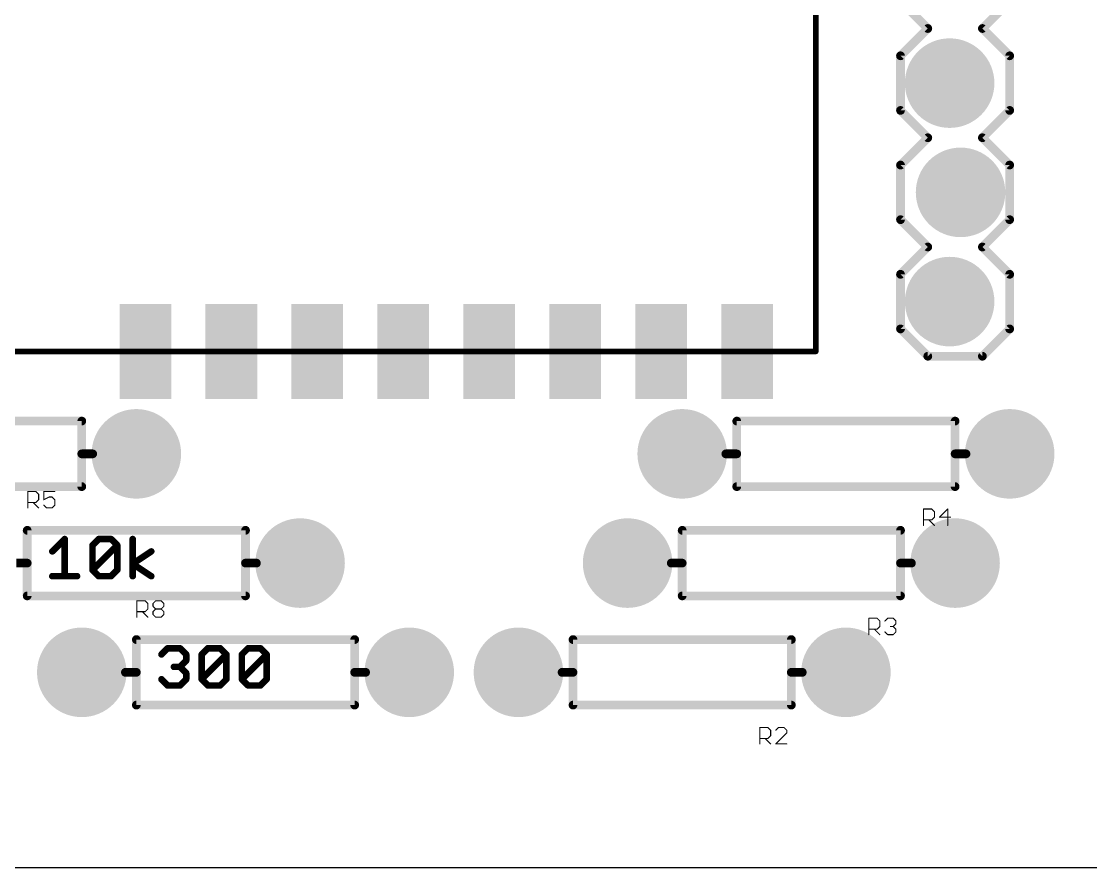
# Model space of a CAD drawing. Extents: x 0 to 100, y 0 to 40.
# Drawn here: x 42.77 to 67.65, y 0 to 19.68 of the extents above; entities that cross this region are included whole.
import ezdxf

# ---------------------------------------------------------------- set-up
doc = ezdxf.new("R2010")
doc.units = 0
for name, color, linetype in [('17', 94, 'CONTINUOUS'), ('20', 178, 'CONTINUOUS'), ('21', 250, 'CONTINUOUS'), ('25', 250, 'CONTINUOUS'), ('29', 250, 'CONTINUOUS')]:
    doc.layers.add(name, color=color, linetype=linetype)

# ---------------------------------------------------------------- blocks, each defined once
blk = doc.blocks.new('ROUNDP')
at = {"const_width": 0.5}
blk.add_lwpolyline([(0, -0.25, 1), (0, 0.25, 1), (0, -0.25)], format="xyb", dxfattribs=at)
blk = doc.blocks.new('RECT')
blk.add_solid([(-0.5, -0.5), (0.5, -0.5), (-0.5, 0.5), (0.5, 0.5)])

msp = doc.modelspace()

# ---------------------------------------------------------------- linework, layer by layer
at = {"layer": '20'}
msp.add_line((20, 0), (91, 0), dxfattribs=at)
at = {"layer": '21'}
for points, const_width in [([(61.26, 28), (61.26, 12)], 0.127), ([(63.865, 19.51), (63.23, 20.145)], 0.2032), ([(65.77, 20.145), (65.135, 19.51)], 0.2032), ([(63.23, 18.875), (63.865, 19.51)], 0.2032), ([(65.135, 19.51), (65.77, 18.875)], 0.2032), ([(63.23, 17.605), (63.23, 18.875)], 0.2032), ([(65.77, 18.875), (65.77, 17.605)], 0.2032), ([(63.865, 16.97), (63.23, 17.605)], 0.2032), ([(65.77, 17.605), (65.135, 16.97)], 0.2032), ([(63.865, 16.97), (63.23, 16.335)], 0.2032), ([(65.77, 16.335), (65.135, 16.97)], 0.2032), ([(63.23, 15.065), (63.23, 16.335)], 0.2032), ([(65.77, 16.335), (65.77, 15.065)], 0.2032), ([(63.865, 14.43), (63.23, 15.065)], 0.2032), ([(65.77, 15.065), (65.135, 14.43)], 0.2032), ([(63.865, 14.43), (63.23, 13.795)], 0.2032), ([(65.77, 13.795), (65.135, 14.43)], 0.2032), ([(63.23, 12.525), (63.23, 13.795)], 0.2032), ([(65.77, 13.795), (65.77, 12.525)], 0.2032), ([(63.865, 11.89), (63.23, 12.525)], 0.2032), ([(65.77, 12.525), (65.135, 11.89)], 0.2032), ([(61.26, 12), (39.26, 12)], 0.127), ([(65.135, 11.89), (63.865, 11.89)], 0.2032), ([(39.1, 10.382), (44.18, 10.382)], 0.2032), ([(44.18, 10.382), (44.18, 9.62)], 0.2032), ([(59.42, 9.62), (59.42, 10.382)], 0.2032), ([(59.42, 10.382), (64.5, 10.382)], 0.2032), ([(64.5, 10.382), (64.5, 9.62)], 0.2032), ([(44.18, 9.62), (44.18, 8.858)], 0.2032), ([(44.18, 9.62), (44.434, 9.62)], 0.2032), ([(59.42, 9.62), (59.166, 9.62)], 0.2032), ([(59.42, 8.858), (59.42, 9.62)], 0.2032), ([(64.5, 9.62), (64.5, 8.858)], 0.2032), ([(64.5, 9.62), (64.754, 9.62)], 0.2032), ([(44.18, 8.858), (39.1, 8.858)], 0.2032), ([(64.5, 8.858), (59.42, 8.858)], 0.2032), ([(42.91, 7.842), (47.99, 7.842)], 0.2032), ([(42.91, 7.08), (42.91, 7.842)], 0.2032), ([(43.4942, 7.3514), (43.7823, 7.6395)], 0.1524), ([(43.7823, 7.6395), (43.7823, 6.7752)], 0.1524), ([(44.4297, 7.4955), (44.5738, 7.6395)], 0.1524), ([(44.5738, 7.6395), (44.8619, 7.6395)], 0.1524), ([(44.8619, 7.6395), (45.0059, 7.4955)], 0.1524), ([(45.3652, 6.7752), (45.3652, 7.6395)], 0.1524), ([(47.99, 7.842), (47.99, 7.08)], 0.2032), ([(58.15, 7.08), (58.15, 7.842)], 0.2032), ([(58.15, 7.842), (63.23, 7.842)], 0.2032), ([(63.23, 7.842), (63.23, 7.08)], 0.2032), ([(44.4297, 6.9193), (44.4297, 7.4955)], 0.1524), ([(44.4297, 6.9193), (45.0059, 7.4955)], 0.1524), ([(45.0059, 7.4955), (45.0059, 6.9193)], 0.1524), ([(45.3652, 7.0633), (45.7974, 7.3514)], 0.1524), ([(42.91, 7.08), (42.656, 7.08)], 0.2032), ([(42.91, 6.318), (42.91, 7.08)], 0.2032), ([(44.5738, 6.7752), (44.4297, 6.9193)], 0.1524), ([(45.0059, 6.9193), (44.8619, 6.7752)], 0.1524), ([(45.7974, 6.7752), (45.3652, 7.0633)], 0.1524), ([(47.99, 7.08), (47.99, 6.318)], 0.2032), ([(47.99, 7.08), (48.244, 7.08)], 0.2032), ([(58.15, 7.08), (57.896, 7.08)], 0.2032), ([(58.15, 6.318), (58.15, 7.08)], 0.2032), ([(63.23, 7.08), (63.23, 6.318)], 0.2032), ([(63.23, 7.08), (63.484, 7.08)], 0.2032), ([(43.4942, 6.7752), (44.0704, 6.7752)], 0.1524), ([(44.8619, 6.7752), (44.5738, 6.7752)], 0.1524), ([(47.99, 6.318), (42.91, 6.318)], 0.2032), ([(63.23, 6.318), (58.15, 6.318)], 0.2032), ([(45.45, 5.302), (50.53, 5.302)], 0.2032), ([(45.45, 4.54), (45.45, 5.302)], 0.2032), ([(50.53, 5.302), (50.53, 4.54)], 0.2032), ([(55.61, 4.54), (55.61, 5.302)], 0.2032), ([(55.61, 5.302), (60.69, 5.302)], 0.2032), ([(60.69, 5.302), (60.69, 4.54)], 0.2032), ([(46.0342, 4.9555), (46.1783, 5.0995)], 0.1524), ([(46.1783, 5.0995), (46.4664, 5.0995)], 0.1524), ([(46.4664, 5.0995), (46.6104, 4.9555)], 0.1524), ([(46.6104, 4.9555), (46.6104, 4.8114)], 0.1524), ([(46.9697, 4.9555), (47.1138, 5.0995)], 0.1524), ([(46.9697, 4.3793), (46.9697, 4.9555)], 0.1524), ([(46.9697, 4.3793), (47.5459, 4.9555)], 0.1524), ([(47.1138, 5.0995), (47.4019, 5.0995)], 0.1524), ([(47.4019, 5.0995), (47.5459, 4.9555)], 0.1524), ([(47.5459, 4.9555), (47.5459, 4.3793)], 0.1524), ([(47.9052, 4.9555), (48.0493, 5.0995)], 0.1524), ([(47.9052, 4.3793), (47.9052, 4.9555)], 0.1524), ([(47.9052, 4.3793), (48.4815, 4.9555)], 0.1524), ([(48.0493, 5.0995), (48.3374, 5.0995)], 0.1524), ([(48.3374, 5.0995), (48.4815, 4.9555)], 0.1524), ([(48.4815, 4.9555), (48.4815, 4.3793)], 0.1524), ([(46.4664, 4.6674), (46.3223, 4.6674)], 0.1524), ([(46.6104, 4.8114), (46.4664, 4.6674)], 0.1524), ([(46.4664, 4.6674), (46.6104, 4.5233)], 0.1524), ([(45.45, 4.54), (45.196, 4.54)], 0.2032), ([(45.45, 3.778), (45.45, 4.54)], 0.2032), ([(46.6104, 4.5233), (46.6104, 4.3793)], 0.1524), ([(50.53, 4.54), (50.53, 3.778)], 0.2032), ([(50.53, 4.54), (50.784, 4.54)], 0.2032), ([(55.61, 4.54), (55.356, 4.54)], 0.2032), ([(55.61, 3.778), (55.61, 4.54)], 0.2032), ([(60.69, 4.54), (60.69, 3.778)], 0.2032), ([(60.69, 4.54), (60.944, 4.54)], 0.2032), ([(46.1783, 4.2352), (46.0342, 4.3793)], 0.1524), ([(46.4664, 4.2352), (46.1783, 4.2352)], 0.1524), ([(46.6104, 4.3793), (46.4664, 4.2352)], 0.1524), ([(47.1138, 4.2352), (46.9697, 4.3793)], 0.1524), ([(47.4019, 4.2352), (47.1138, 4.2352)], 0.1524), ([(47.5459, 4.3793), (47.4019, 4.2352)], 0.1524), ([(48.0493, 4.2352), (47.9052, 4.3793)], 0.1524), ([(48.3374, 4.2352), (48.0493, 4.2352)], 0.1524), ([(48.4815, 4.3793), (48.3374, 4.2352)], 0.1524), ([(50.53, 3.778), (45.45, 3.778)], 0.2032), ([(60.69, 3.778), (55.61, 3.778)], 0.2032)]:
    msp.add_lwpolyline(points, dxfattribs=dict(at, const_width=const_width))
for points, const_width in [([(63.9009, 19.4741, 1), (63.8291, 19.5459)], 0.1016), ([(63.8291, 19.4741, 1), (63.9009, 19.5459)], 0.1016), ([(65.1709, 19.5459, 1), (65.0991, 19.4741)], 0.1016), ([(65.0991, 19.5459, 1), (65.1709, 19.4741)], 0.1016), ([(63.2808, 18.875, 1), (63.1792, 18.875)], 0.1016), ([(63.1941, 18.9109, 1), (63.2659, 18.8391)], 0.1016), ([(65.8208, 18.875, 1), (65.7192, 18.875)], 0.1016), ([(65.7341, 18.8391, 1), (65.8059, 18.9109)], 0.1016), ([(63.2659, 17.6409, 1), (63.1941, 17.5691)], 0.1016), ([(65.8059, 17.5691, 1), (65.7341, 17.6409)], 0.1016), ([(63.1792, 17.605, 1), (63.2808, 17.605)], 0.1016), ([(65.7192, 17.605, 1), (65.8208, 17.605)], 0.1016), ([(63.9009, 16.9341, 1), (63.8291, 17.0059)], 0.1016), ([(63.8291, 16.9341, 1), (63.9009, 17.0059)], 0.1016), ([(65.1709, 17.0059, 1), (65.0991, 16.9341)], 0.1016), ([(65.0991, 17.0059, 1), (65.1709, 16.9341)], 0.1016), ([(63.2808, 16.335, 1), (63.1792, 16.335)], 0.1016), ([(63.1941, 16.3709, 1), (63.2659, 16.2991)], 0.1016), ([(65.8208, 16.335, 1), (65.7192, 16.335)], 0.1016), ([(65.7341, 16.2991, 1), (65.8059, 16.3709)], 0.1016), ([(63.2659, 15.1009, 1), (63.1941, 15.0291)], 0.1016), ([(63.1792, 15.065, 1), (63.2808, 15.065)], 0.1016), ([(65.7192, 15.065, 1), (65.8208, 15.065)], 0.1016), ([(65.8059, 15.0291, 1), (65.7341, 15.1009)], 0.1016), ([(63.9009, 14.3941, 1), (63.8291, 14.4659)], 0.1016), ([(63.8291, 14.3941, 1), (63.9009, 14.4659)], 0.1016), ([(65.1709, 14.4659, 1), (65.0991, 14.3941)], 0.1016), ([(65.0991, 14.4659, 1), (65.1709, 14.3941)], 0.1016), ([(63.2808, 13.795, 1), (63.1792, 13.795)], 0.1016), ([(63.1941, 13.8309, 1), (63.2659, 13.7591)], 0.1016), ([(65.8208, 13.795, 1), (65.7192, 13.795)], 0.1016), ([(65.7341, 13.7591, 1), (65.8059, 13.8309)], 0.1016), ([(63.2659, 12.5609, 1), (63.1941, 12.4891)], 0.1016), ([(63.1792, 12.525, 1), (63.2808, 12.525)], 0.1016), ([(65.7192, 12.525, 1), (65.8208, 12.525)], 0.1016), ([(65.8059, 12.4891, 1), (65.7341, 12.5609)], 0.1016), ([(61.2283, 12, 1), (61.2918, 12)], 0.0635), ([(61.26, 11.9682, 1), (61.26, 12.0318)], 0.0635), ([(63.865, 11.9408, 1), (63.865, 11.8392)], 0.1016), ([(63.8291, 11.8541, 1), (63.9009, 11.9259)], 0.1016), ([(65.0991, 11.9259, 1), (65.1709, 11.8541)], 0.1016), ([(65.135, 11.8392, 1), (65.135, 11.9408)], 0.1016), ([(44.2308, 10.382, 1), (44.1292, 10.382)], 0.1016), ([(44.18, 10.3312, 1), (44.18, 10.4328)], 0.1016), ([(59.4708, 10.382, 1), (59.3692, 10.382)], 0.1016), ([(59.42, 10.4328, 1), (59.42, 10.3312)], 0.1016), ([(64.5508, 10.382, 1), (64.4492, 10.382)], 0.1016), ([(64.5, 10.3312, 1), (64.5, 10.4328)], 0.1016), ([(44.2308, 9.62, 1), (44.1292, 9.62)], 0.1016), ([(44.18, 9.6708, 1), (44.18, 9.5692)], 0.1016), ([(44.434, 9.5692, 1), (44.434, 9.6708)], 0.1016), ([(59.166, 9.6708, 1), (59.166, 9.5692)], 0.1016), ([(59.4708, 9.62, 1), (59.3692, 9.62)], 0.1016), ([(59.42, 9.5692, 1), (59.42, 9.6708)], 0.1016), ([(64.5508, 9.62, 1), (64.4492, 9.62)], 0.1016), ([(64.5, 9.6708, 1), (64.5, 9.5692)], 0.1016), ([(64.754, 9.5692, 1), (64.754, 9.6708)], 0.1016), ([(44.1292, 9.62, 1), (44.2308, 9.62)], 0.1016), ([(59.3692, 9.62, 1), (59.4708, 9.62)], 0.1016), ([(64.4492, 9.62, 1), (64.5508, 9.62)], 0.1016), ([(44.18, 8.8072, 1), (44.18, 8.9088)], 0.1016), ([(59.42, 8.9088, 1), (59.42, 8.8072)], 0.1016), ([(64.5, 8.8072, 1), (64.5, 8.9088)], 0.1016), ([(44.1292, 8.858, 1), (44.2308, 8.858)], 0.1016), ([(59.3692, 8.858, 1), (59.4708, 8.858)], 0.1016), ([(64.4492, 8.858, 1), (64.5508, 8.858)], 0.1016), ([(42.91, 7.8928, 1), (42.91, 7.7912)], 0.1016), ([(42.9608, 7.842, 1), (42.8592, 7.842)], 0.1016), ([(43.8204, 7.6395, 1), (43.7442, 7.6395)], 0.0762), ([(43.8093, 7.6126, 1), (43.7554, 7.6665)], 0.0762), ([(44.5738, 7.6776, 1), (44.5738, 7.6014)], 0.0762), ([(44.6007, 7.6126, 1), (44.5468, 7.6665)], 0.0762), ([(44.8888, 7.6665, 1), (44.8349, 7.6126)], 0.0762), ([(44.8619, 7.6014, 1), (44.8619, 7.6776)], 0.0762), ([(45.4033, 7.6395, 1), (45.3271, 7.6395)], 0.0762), ([(48.0408, 7.842, 1), (47.9392, 7.842)], 0.1016), ([(47.99, 7.7912, 1), (47.99, 7.8928)], 0.1016), ([(58.2008, 7.842, 1), (58.0992, 7.842)], 0.1016), ([(58.15, 7.8928, 1), (58.15, 7.7912)], 0.1016), ([(63.2808, 7.842, 1), (63.1792, 7.842)], 0.1016), ([(63.23, 7.7912, 1), (63.23, 7.8928)], 0.1016), ([(44.4678, 7.4955, 1), (44.3916, 7.4955)], 0.0762), ([(44.4028, 7.5224, 1), (44.4567, 7.4685)], 0.0762), ([(45.044, 7.4955, 1), (44.9678, 7.4955)], 0.0762), ([(45.0329, 7.4685, 1), (44.979, 7.5224)], 0.0762), ([(44.979, 7.4685, 1), (45.0329, 7.5224)], 0.0762), ([(43.4673, 7.3784, 1), (43.5211, 7.3245)], 0.0762), ([(45.8185, 7.3197, 1), (45.7763, 7.3831)], 0.0762), ([(42.9608, 7.08, 1), (42.8592, 7.08)], 0.1016), ([(42.8592, 7.08, 1), (42.9608, 7.08)], 0.1016), ([(42.91, 7.0292, 1), (42.91, 7.1308)], 0.1016), ([(44.4567, 6.9462, 1), (44.4028, 6.8923)], 0.0762), ([(44.4028, 6.9462, 1), (44.4567, 6.8923)], 0.0762), ([(45.0329, 6.8923, 1), (44.979, 6.9462)], 0.0762), ([(45.3864, 7.095, 1), (45.3441, 7.0316)], 0.0762), ([(45.3441, 7.095, 1), (45.3864, 7.0316)], 0.0762), ([(48.0408, 7.08, 1), (47.9392, 7.08)], 0.1016), ([(47.99, 7.1308, 1), (47.99, 7.0292)], 0.1016), ([(47.9392, 7.08, 1), (48.0408, 7.08)], 0.1016), ([(48.244, 7.0292, 1), (48.244, 7.1308)], 0.1016), ([(57.896, 7.1308, 1), (57.896, 7.0292)], 0.1016), ([(58.2008, 7.08, 1), (58.0992, 7.08)], 0.1016), ([(58.0992, 7.08, 1), (58.2008, 7.08)], 0.1016), ([(58.15, 7.0292, 1), (58.15, 7.1308)], 0.1016), ([(63.2808, 7.08, 1), (63.1792, 7.08)], 0.1016), ([(63.23, 7.1308, 1), (63.23, 7.0292)], 0.1016), ([(63.1792, 7.08, 1), (63.2808, 7.08)], 0.1016), ([(63.484, 7.0292, 1), (63.484, 7.1308)], 0.1016), ([(43.4942, 6.8133, 1), (43.4942, 6.7371)], 0.0762), ([(43.7442, 6.7752, 1), (43.8204, 6.7752)], 0.0762), ([(44.0704, 6.7371, 1), (44.0704, 6.8133)], 0.0762), ([(44.3916, 6.9193, 1), (44.4678, 6.9193)], 0.0762), ([(44.5738, 6.8133, 1), (44.5738, 6.7371)], 0.0762), ([(44.5468, 6.7483, 1), (44.6007, 6.8021)], 0.0762), ([(44.8349, 6.8021, 1), (44.8888, 6.7483)], 0.0762), ([(44.8619, 6.7371, 1), (44.8619, 6.8133)], 0.0762), ([(44.9678, 6.9193, 1), (45.044, 6.9193)], 0.0762), ([(45.3271, 6.7752, 1), (45.4033, 6.7752)], 0.0762), ([(45.7763, 6.7435, 1), (45.8185, 6.8069)], 0.0762), ([(42.91, 6.3688, 1), (42.91, 6.2672)], 0.1016), ([(42.8592, 6.318, 1), (42.9608, 6.318)], 0.1016), ([(47.9392, 6.318, 1), (48.0408, 6.318)], 0.1016), ([(47.99, 6.2672, 1), (47.99, 6.3688)], 0.1016), ([(58.15, 6.3688, 1), (58.15, 6.2672)], 0.1016), ([(58.0992, 6.318, 1), (58.2008, 6.318)], 0.1016), ([(63.1792, 6.318, 1), (63.2808, 6.318)], 0.1016), ([(63.23, 6.2672, 1), (63.23, 6.3688)], 0.1016), ([(45.45, 5.3528, 1), (45.45, 5.2512)], 0.1016), ([(45.5008, 5.302, 1), (45.3992, 5.302)], 0.1016), ([(50.5808, 5.302, 1), (50.4792, 5.302)], 0.1016), ([(50.53, 5.2512, 1), (50.53, 5.3528)], 0.1016), ([(55.6608, 5.302, 1), (55.5592, 5.302)], 0.1016), ([(55.61, 5.3528, 1), (55.61, 5.2512)], 0.1016), ([(60.7408, 5.302, 1), (60.6392, 5.302)], 0.1016), ([(60.69, 5.2512, 1), (60.69, 5.3528)], 0.1016), ([(46.0073, 4.9824, 1), (46.0611, 4.9285)], 0.0762), ([(46.1783, 5.1376, 1), (46.1783, 5.0614)], 0.0762), ([(46.2052, 5.0726, 1), (46.1513, 5.1265)], 0.0762), ([(46.4933, 5.1265, 1), (46.4394, 5.0726)], 0.0762), ([(46.4664, 5.0614, 1), (46.4664, 5.1376)], 0.0762), ([(46.6485, 4.9555, 1), (46.5723, 4.9555)], 0.0762), ([(46.5835, 4.9285, 1), (46.6374, 4.9824)], 0.0762), ([(47.0078, 4.9555, 1), (46.9316, 4.9555)], 0.0762), ([(46.9428, 4.9824, 1), (46.9967, 4.9285)], 0.0762), ([(47.1138, 5.1376, 1), (47.1138, 5.0614)], 0.0762), ([(47.1407, 5.0726, 1), (47.0868, 5.1265)], 0.0762), ([(47.4288, 5.1265, 1), (47.3749, 5.0726)], 0.0762), ([(47.4019, 5.0614, 1), (47.4019, 5.1376)], 0.0762), ([(47.584, 4.9555, 1), (47.5078, 4.9555)], 0.0762), ([(47.5729, 4.9285, 1), (47.519, 4.9824)], 0.0762), ([(47.519, 4.9285, 1), (47.5729, 4.9824)], 0.0762), ([(47.9433, 4.9555, 1), (47.8671, 4.9555)], 0.0762), ([(47.8783, 4.9824, 1), (47.9322, 4.9285)], 0.0762), ([(48.0493, 5.1376, 1), (48.0493, 5.0614)], 0.0762), ([(48.0762, 5.0726, 1), (48.0224, 5.1265)], 0.0762), ([(48.3643, 5.1265, 1), (48.3105, 5.0726)], 0.0762), ([(48.3374, 5.0614, 1), (48.3374, 5.1376)], 0.0762), ([(48.5196, 4.9555, 1), (48.4434, 4.9555)], 0.0762), ([(48.5084, 4.9285, 1), (48.4545, 4.9824)], 0.0762), ([(48.4545, 4.9285, 1), (48.5084, 4.9824)], 0.0762), ([(46.3223, 4.7055, 1), (46.3223, 4.6293)], 0.0762), ([(46.4933, 4.6943, 1), (46.4394, 4.6404)], 0.0762), ([(46.4394, 4.6943, 1), (46.4933, 4.6404)], 0.0762), ([(46.4664, 4.6293, 1), (46.4664, 4.7055)], 0.0762), ([(46.5723, 4.8114, 1), (46.6485, 4.8114)], 0.0762), ([(46.6374, 4.7845, 1), (46.5835, 4.8384)], 0.0762), ([(45.196, 4.5908, 1), (45.196, 4.4892)], 0.1016), ([(45.5008, 4.54, 1), (45.3992, 4.54)], 0.1016), ([(45.3992, 4.54, 1), (45.5008, 4.54)], 0.1016), ([(45.45, 4.4892, 1), (45.45, 4.5908)], 0.1016), ([(46.6485, 4.5233, 1), (46.5723, 4.5233)], 0.0762), ([(46.5835, 4.4964, 1), (46.6374, 4.5503)], 0.0762), ([(50.5808, 4.54, 1), (50.4792, 4.54)], 0.1016), ([(50.53, 4.5908, 1), (50.53, 4.4892)], 0.1016), ([(50.4792, 4.54, 1), (50.5808, 4.54)], 0.1016), ([(50.784, 4.4892, 1), (50.784, 4.5908)], 0.1016), ([(55.356, 4.5908, 1), (55.356, 4.4892)], 0.1016), ([(55.6608, 4.54, 1), (55.5592, 4.54)], 0.1016), ([(55.5592, 4.54, 1), (55.6608, 4.54)], 0.1016), ([(55.61, 4.4892, 1), (55.61, 4.5908)], 0.1016), ([(60.7408, 4.54, 1), (60.6392, 4.54)], 0.1016), ([(60.69, 4.5908, 1), (60.69, 4.4892)], 0.1016), ([(60.6392, 4.54, 1), (60.7408, 4.54)], 0.1016), ([(60.944, 4.4892, 1), (60.944, 4.5908)], 0.1016), ([(46.0611, 4.4062, 1), (46.0073, 4.3523)], 0.0762), ([(46.1783, 4.2733, 1), (46.1783, 4.1971)], 0.0762), ([(46.1513, 4.2083, 1), (46.2052, 4.2621)], 0.0762), ([(46.4394, 4.2621, 1), (46.4933, 4.2083)], 0.0762), ([(46.4664, 4.1971, 1), (46.4664, 4.2733)], 0.0762), ([(46.5723, 4.3793, 1), (46.6485, 4.3793)], 0.0762), ([(46.6374, 4.3523, 1), (46.5835, 4.4062)], 0.0762), ([(46.9967, 4.4062, 1), (46.9428, 4.3523)], 0.0762), ([(46.9428, 4.4062, 1), (46.9967, 4.3523)], 0.0762), ([(46.9316, 4.3793, 1), (47.0078, 4.3793)], 0.0762), ([(47.1138, 4.2733, 1), (47.1138, 4.1971)], 0.0762), ([(47.0868, 4.2083, 1), (47.1407, 4.2621)], 0.0762), ([(47.3749, 4.2621, 1), (47.4288, 4.2083)], 0.0762), ([(47.4019, 4.1971, 1), (47.4019, 4.2733)], 0.0762), ([(47.5078, 4.3793, 1), (47.584, 4.3793)], 0.0762), ([(47.5729, 4.3523, 1), (47.519, 4.4062)], 0.0762), ([(47.9322, 4.4062, 1), (47.8783, 4.3523)], 0.0762), ([(47.8783, 4.4062, 1), (47.9322, 4.3523)], 0.0762), ([(47.8671, 4.3793, 1), (47.9433, 4.3793)], 0.0762), ([(48.0493, 4.2733, 1), (48.0493, 4.1971)], 0.0762), ([(48.0224, 4.2083, 1), (48.0762, 4.2621)], 0.0762), ([(48.3105, 4.2621, 1), (48.3643, 4.2083)], 0.0762), ([(48.3374, 4.1971, 1), (48.3374, 4.2733)], 0.0762), ([(48.4434, 4.3793, 1), (48.5196, 4.3793)], 0.0762), ([(48.5084, 4.3523, 1), (48.4545, 4.4062)], 0.0762), ([(45.45, 3.8288, 1), (45.45, 3.7272)], 0.1016), ([(45.3992, 3.778, 1), (45.5008, 3.778)], 0.1016), ([(50.4792, 3.778, 1), (50.5808, 3.778)], 0.1016), ([(50.53, 3.7272, 1), (50.53, 3.8288)], 0.1016), ([(55.61, 3.8288, 1), (55.61, 3.7272)], 0.1016), ([(55.5592, 3.778, 1), (55.6608, 3.778)], 0.1016), ([(60.6392, 3.778, 1), (60.7408, 3.778)], 0.1016), ([(60.69, 3.7272, 1), (60.69, 3.8288)], 0.1016)]:
    msp.add_lwpolyline(points, format="xyb", dxfattribs=dict(at, const_width=const_width))
at = {"layer": '25', "const_width": 0.0127}
for points in [[(42.9227, 8.7504, 1), (42.9227, 8.7377)], [(42.929, 8.744, 1), (42.9164, 8.744)], [(43.1179, 8.7485, 1), (43.1089, 8.7395)], [(43.1134, 8.7377, 1), (43.1134, 8.7504)], [(43.2969, 8.7504, 1), (43.2969, 8.7377)], [(43.3033, 8.744, 1), (43.2906, 8.744)], [(43.5511, 8.7377, 1), (43.5511, 8.7504)], [(42.9227, 8.4962, 1), (42.9227, 8.4835)], [(43.0543, 8.4943, 1), (43.0453, 8.4853)], [(43.1089, 8.4943, 1), (43.1179, 8.4853)], [(43.1134, 8.4835, 1), (43.1134, 8.4962)], [(43.1833, 8.6805, 1), (43.1706, 8.6805)], [(43.1706, 8.5534, 1), (43.1833, 8.5534)], [(43.1724, 8.676, 1), (43.1814, 8.685)], [(43.1814, 8.5489, 1), (43.1724, 8.5579)], [(43.2941, 8.559, 1), (43.2997, 8.5477)], [(43.2906, 8.5534, 1), (43.3033, 8.5534)], [(43.424, 8.6233, 1), (43.424, 8.6106)], [(43.4269, 8.6112, 1), (43.4212, 8.6226)], [(43.4921, 8.6214, 1), (43.4831, 8.6124)], [(43.4876, 8.6106, 1), (43.4876, 8.6233)], [(43.5575, 8.5534, 1), (43.5448, 8.5534)], [(43.5466, 8.5489, 1), (43.5556, 8.5579)], [(42.9164, 8.3627, 1), (42.929, 8.3627)], [(43.1724, 8.3582, 1), (43.1814, 8.3672)], [(43.3014, 8.4307, 1), (43.2924, 8.4218)], [(43.3605, 8.369, 1), (43.3605, 8.3564)], [(43.356, 8.3582, 1), (43.3649, 8.3672)], [(43.4831, 8.3672, 1), (43.4921, 8.3582)], [(43.4876, 8.3564, 1), (43.4876, 8.369)], [(43.5448, 8.4263, 1), (43.5575, 8.4263)], [(43.5556, 8.4218, 1), (43.5466, 8.4307)], [(63.7706, 8.3376, 1), (63.7579, 8.3376)], [(63.7643, 8.344, 1), (63.7643, 8.3313)], [(63.9594, 8.3421, 1), (63.9505, 8.3331)], [(63.9549, 8.3313, 1), (63.9549, 8.344)], [(64.0249, 8.2741, 1), (64.0122, 8.2741)], [(64.014, 8.2696, 1), (64.023, 8.2786)], [(64.3355, 8.3376, 1), (64.3228, 8.3376)], [(64.3336, 8.3331, 1), (64.3247, 8.3421)], [(63.7643, 8.0898, 1), (63.7643, 8.0771)], [(63.7579, 7.9563, 1), (63.7706, 7.9563)], [(63.8959, 8.0879, 1), (63.8869, 8.0789)], [(63.9505, 8.0879, 1), (63.9594, 8.0789)], [(63.9549, 8.0771, 1), (63.9549, 8.0898)], [(64.0122, 8.147, 1), (64.0249, 8.147)], [(64.023, 8.1425, 1), (64.014, 8.1515)], [(64.014, 7.9518, 1), (64.023, 7.9608)], [(64.1385, 8.1533, 1), (64.1385, 8.1406)], [(64.134, 8.1515, 1), (64.143, 8.1425)], [(64.3228, 7.9563, 1), (64.3355, 7.9563)], [(64.3927, 8.1406, 1), (64.3927, 8.1533)], [(45.4627, 6.2104, 1), (45.4627, 6.1977)], [(45.4691, 6.204, 1), (45.4564, 6.204)], [(45.6579, 6.2085, 1), (45.6489, 6.1995)], [(45.6534, 6.1977, 1), (45.6534, 6.2104)], [(45.7233, 6.1405, 1), (45.7106, 6.1405)], [(45.7106, 6.0134, 1), (45.7233, 6.0134)], [(45.7124, 6.136, 1), (45.7214, 6.145)], [(45.7214, 6.0089, 1), (45.7124, 6.0179)], [(45.8324, 6.145, 1), (45.8414, 6.136)], [(45.8414, 6.0814, 1), (45.8324, 6.0724)], [(45.8433, 6.1405, 1), (45.8306, 6.1405)], [(45.8306, 6.0769, 1), (45.8433, 6.0769)], [(45.9005, 6.2104, 1), (45.9005, 6.1977)], [(45.9005, 6.0197, 1), (45.9005, 6.007)], [(45.9049, 6.1995, 1), (45.896, 6.2085)], [(45.9049, 6.0089, 1), (45.896, 6.0179)], [(45.896, 6.0089, 1), (45.9049, 6.0179)], [(46.0321, 6.2085, 1), (46.0231, 6.1995)], [(46.0321, 6.0179, 1), (46.0231, 6.0089)], [(46.0231, 6.0179, 1), (46.0321, 6.0089)], [(46.0276, 6.1977, 1), (46.0276, 6.2104)], [(46.0276, 6.007, 1), (46.0276, 6.0197)], [(46.0975, 6.1405, 1), (46.0848, 6.1405)], [(46.0848, 6.0769, 1), (46.0975, 6.0769)], [(46.0866, 6.136, 1), (46.0956, 6.145)], [(46.0956, 6.0724, 1), (46.0866, 6.0814)], [(45.4627, 5.9562, 1), (45.4627, 5.9435)], [(45.4564, 5.8227, 1), (45.4691, 5.8227)], [(45.5943, 5.9543, 1), (45.5853, 5.9453)], [(45.6489, 5.9543, 1), (45.6579, 5.9453)], [(45.6534, 5.9435, 1), (45.6534, 5.9562)], [(45.7124, 5.8182, 1), (45.7214, 5.8272)], [(45.8324, 5.9543, 1), (45.8414, 5.9453)], [(45.8414, 5.8907, 1), (45.8324, 5.8818)], [(45.8433, 5.9498, 1), (45.8306, 5.9498)], [(45.8306, 5.8863, 1), (45.8433, 5.8863)], [(45.9005, 5.8291, 1), (45.9005, 5.8163)], [(45.896, 5.8182, 1), (45.9049, 5.8272)], [(46.0231, 5.8272, 1), (46.0321, 5.8182)], [(46.0276, 5.8163, 1), (46.0276, 5.8291)], [(46.0975, 5.9498, 1), (46.0848, 5.9498)], [(46.0848, 5.8863, 1), (46.0975, 5.8863)], [(46.0866, 5.9453, 1), (46.0956, 5.9543)], [(46.0956, 5.8818, 1), (46.0866, 5.8907)], [(62.4943, 5.804, 1), (62.4943, 5.7913)], [(62.5006, 5.7976, 1), (62.4879, 5.7976)], [(62.6894, 5.8021, 1), (62.6805, 5.7931)], [(62.6849, 5.7913, 1), (62.6849, 5.804)], [(62.7548, 5.7341, 1), (62.7422, 5.7341)], [(62.744, 5.7296, 1), (62.753, 5.7386)], [(62.864, 5.7386, 1), (62.873, 5.7296)], [(62.932, 5.804, 1), (62.932, 5.7913)], [(62.9365, 5.7931, 1), (62.9276, 5.8021)], [(63.0636, 5.8021, 1), (63.0547, 5.7931)], [(63.0592, 5.7913, 1), (63.0592, 5.804)], [(63.1291, 5.7341, 1), (63.1164, 5.7341)], [(63.1182, 5.7296, 1), (63.1272, 5.7386)], [(62.4943, 5.5498, 1), (62.4943, 5.5371)], [(62.6259, 5.5479, 1), (62.6169, 5.5389)], [(62.6805, 5.5479, 1), (62.6894, 5.5389)], [(62.6849, 5.5371, 1), (62.6849, 5.5498)], [(62.7422, 5.607, 1), (62.7548, 5.607)], [(62.753, 5.6025, 1), (62.744, 5.6115)], [(62.873, 5.4843, 1), (62.864, 5.4754)], [(62.9956, 5.6133, 1), (62.9956, 5.6006)], [(63.0636, 5.6115, 1), (63.0547, 5.6025)], [(63.0547, 5.6115, 1), (63.0636, 5.6025)], [(63.0592, 5.6006, 1), (63.0592, 5.6133)], [(63.1164, 5.6705, 1), (63.1291, 5.6705)], [(63.1291, 5.5434, 1), (63.1164, 5.5434)], [(63.1164, 5.4799, 1), (63.1291, 5.4799)], [(63.1272, 5.666, 1), (63.1182, 5.675)], [(63.1182, 5.5389, 1), (63.1272, 5.5479)], [(63.1272, 5.4754, 1), (63.1182, 5.4843)], [(62.4879, 5.4163, 1), (62.5006, 5.4163)], [(62.744, 5.4118, 1), (62.753, 5.4208)], [(62.932, 5.4227, 1), (62.932, 5.41)], [(62.9276, 5.4118, 1), (62.9365, 5.4208)], [(63.0547, 5.4208, 1), (63.0636, 5.4118)], [(63.0592, 5.41, 1), (63.0592, 5.4227)], [(59.9606, 3.2576, 1), (59.9479, 3.2576)], [(59.9543, 3.264, 1), (59.9543, 3.2513)], [(60.1494, 3.2621, 1), (60.1405, 3.2531)], [(60.1449, 3.2513, 1), (60.1449, 3.264)], [(60.392, 3.264, 1), (60.392, 3.2513)], [(60.3965, 3.2531, 1), (60.3876, 3.2621)], [(60.5236, 3.2621, 1), (60.5147, 3.2531)], [(60.5192, 3.2513, 1), (60.5192, 3.264)], [(59.9543, 3.0098, 1), (59.9543, 2.9971)], [(60.0859, 3.0079, 1), (60.0769, 2.9989)], [(60.1405, 3.0079, 1), (60.1494, 2.9989)], [(60.1449, 2.9971, 1), (60.1449, 3.0098)], [(60.2148, 3.1941, 1), (60.2022, 3.1941)], [(60.2022, 3.067, 1), (60.2148, 3.067)], [(60.204, 3.1896, 1), (60.213, 3.1986)], [(60.213, 3.0625, 1), (60.204, 3.0715)], [(60.324, 3.1986, 1), (60.333, 3.1896)], [(60.5891, 3.1941, 1), (60.5764, 3.1941)], [(60.5764, 3.1305, 1), (60.5891, 3.1305)], [(60.5782, 3.1896, 1), (60.5872, 3.1986)], [(60.5872, 3.126, 1), (60.5782, 3.135)], [(59.9479, 2.8763, 1), (59.9606, 2.8763)], [(60.204, 2.8718, 1), (60.213, 2.8808)], [(60.3285, 2.8826, 1), (60.3285, 2.87)], [(60.324, 2.8808, 1), (60.333, 2.8718)], [(60.5827, 2.87, 1), (60.5827, 2.8826)]]:
    msp.add_lwpolyline(points, format="xyb", dxfattribs=at)
at = {"layer": '25', "const_width": 0.0254}
for points in [[(42.9227, 8.3627), (42.9227, 8.744)], [(42.9227, 8.744), (43.1134, 8.744)], [(43.1134, 8.744), (43.1769, 8.6805)], [(43.5511, 8.744), (43.2969, 8.744)], [(43.2969, 8.744), (43.2969, 8.5534)], [(43.1134, 8.4898), (42.9227, 8.4898)], [(43.0498, 8.4898), (43.1769, 8.3627)], [(43.1769, 8.5534), (43.1134, 8.4898)], [(43.1769, 8.6805), (43.1769, 8.5534)], [(43.2969, 8.5534), (43.424, 8.6169)], [(43.424, 8.6169), (43.4876, 8.6169)], [(43.4876, 8.6169), (43.5511, 8.5534)], [(43.5511, 8.5534), (43.5511, 8.4263)], [(43.3605, 8.3627), (43.2969, 8.4263)], [(43.4876, 8.3627), (43.3605, 8.3627)], [(43.5511, 8.4263), (43.4876, 8.3627)], [(63.7643, 7.9563), (63.7643, 8.3376)], [(63.7643, 8.3376), (63.9549, 8.3376)], [(63.9549, 8.3376), (64.0185, 8.2741)], [(64.0185, 8.2741), (64.0185, 8.147)], [(64.3292, 8.3376), (64.1385, 8.147)], [(64.3292, 7.9563), (64.3292, 8.3376)], [(63.9549, 8.0834), (63.7643, 8.0834)], [(63.8914, 8.0834), (64.0185, 7.9563)], [(64.0185, 8.147), (63.9549, 8.0834)], [(64.1385, 8.147), (64.3927, 8.147)], [(45.4627, 5.8227), (45.4627, 6.204)], [(45.4627, 6.204), (45.6534, 6.204)], [(45.6534, 6.204), (45.7169, 6.1405)], [(45.7169, 6.0134), (45.6534, 5.9498)], [(45.7169, 6.1405), (45.7169, 6.0134)], [(45.8369, 6.1405), (45.9005, 6.204)], [(45.8369, 6.0769), (45.8369, 6.1405)], [(45.9005, 6.0134), (45.8369, 6.0769)], [(45.8369, 5.9498), (45.9005, 6.0134)], [(45.9005, 6.204), (46.0276, 6.204)], [(45.9005, 6.0134), (46.0276, 6.0134)], [(46.0276, 6.204), (46.0911, 6.1405)], [(46.0911, 6.0769), (46.0276, 6.0134)], [(46.0276, 6.0134), (46.0911, 5.9498)], [(46.0911, 6.1405), (46.0911, 6.0769)], [(45.6534, 5.9498), (45.4627, 5.9498)], [(45.5898, 5.9498), (45.7169, 5.8227)], [(45.8369, 5.8863), (45.8369, 5.9498)], [(45.9005, 5.8227), (45.8369, 5.8863)], [(46.0276, 5.8227), (45.9005, 5.8227)], [(46.0911, 5.8863), (46.0276, 5.8227)], [(46.0911, 5.9498), (46.0911, 5.8863)], [(62.4943, 5.4163), (62.4943, 5.7976)], [(62.4943, 5.7976), (62.6849, 5.7976)], [(62.6849, 5.7976), (62.7485, 5.7341)], [(62.7485, 5.7341), (62.7485, 5.607)], [(62.8685, 5.7341), (62.932, 5.7976)], [(62.932, 5.7976), (63.0592, 5.7976)], [(63.0592, 5.7976), (63.1227, 5.7341)], [(63.1227, 5.7341), (63.1227, 5.6705)], [(62.6849, 5.5434), (62.4943, 5.5434)], [(62.6214, 5.5434), (62.7485, 5.4163)], [(62.7485, 5.607), (62.6849, 5.5434)], [(62.932, 5.4163), (62.8685, 5.4799)], [(63.0592, 5.607), (62.9956, 5.607)], [(63.1227, 5.6705), (63.0592, 5.607)], [(63.0592, 5.607), (63.1227, 5.5434)], [(63.1227, 5.4799), (63.0592, 5.4163)], [(63.1227, 5.5434), (63.1227, 5.4799)], [(63.0592, 5.4163), (62.932, 5.4163)], [(59.9543, 2.8763), (59.9543, 3.2576)], [(59.9543, 3.2576), (60.1449, 3.2576)], [(60.1449, 3.2576), (60.2085, 3.1941)], [(60.392, 3.2576), (60.3285, 3.1941)], [(60.5192, 3.2576), (60.392, 3.2576)], [(60.5827, 3.1941), (60.5192, 3.2576)], [(60.1449, 3.0034), (59.9543, 3.0034)], [(60.0814, 3.0034), (60.2085, 2.8763)], [(60.2085, 3.067), (60.1449, 3.0034)], [(60.2085, 3.1941), (60.2085, 3.067)], [(60.3285, 2.8763), (60.5827, 3.1305)], [(60.5827, 3.1305), (60.5827, 3.1941)], [(60.5827, 2.8763), (60.3285, 2.8763)]]:
    msp.add_lwpolyline(points, dxfattribs=at)

# ---------------------------------------------------------------- block references
at = {"layer": '17', "xscale": 1.8796, "yscale": 1.8796}
for p in [(64.373, 18.24), (64.373, 18.24), (64.627, 15.7), (64.627, 15.7), (64.373, 13.16), (64.373, 13.16), (45.45, 9.62), (45.45, 9.62), (49.26, 7.08), (49.26, 7.08), (44.18, 4.54), (44.18, 4.54), (51.8, 4.54), (51.8, 4.54)]:
    msp.add_blockref('ROUNDP', p, dxfattribs=at)
at = {"layer": '17', "xscale": 1.8796, "yscale": 1.8796, "rotation": 180}
for p in [(58.15, 9.62), (58.15, 9.62), (65.77, 9.62), (65.77, 9.62), (56.88, 7.08), (56.88, 7.08), (64.5, 7.08), (64.5, 7.08), (54.34, 4.54), (54.34, 4.54), (61.96, 4.54), (61.96, 4.54)]:
    msp.add_blockref('ROUNDP', p, dxfattribs=at)
at = {"layer": '29', "xscale": 2.0828, "yscale": 2.0828}
for p in [(64.373, 18.24), (64.627, 15.7), (64.373, 13.16), (45.45, 9.62), (49.26, 7.08), (44.18, 4.54), (51.8, 4.54)]:
    msp.add_blockref('ROUNDP', p, dxfattribs=at)
at = {"layer": '29'}
for name, p, xscale, yscale, rotation in [('RECT', (45.66, 12), 2.2032, 1.2032, 90), ('RECT', (47.66, 12), 2.2032, 1.2032, 90), ('RECT', (49.66, 12), 2.2032, 1.2032, 90), ('RECT', (51.66, 12), 2.2032, 1.2032, 90), ('RECT', (53.66, 12), 2.2032, 1.2032, 90), ('RECT', (55.66, 12), 2.2032, 1.2032, 90), ('RECT', (57.66, 12), 2.2032, 1.2032, 90), ('RECT', (59.66, 12), 2.2032, 1.2032, 90), ('ROUNDP', (58.15, 9.62), 2.0828, 2.0828, 180), ('ROUNDP', (65.77, 9.62), 2.0828, 2.0828, 180), ('ROUNDP', (56.88, 7.08), 2.0828, 2.0828, 180), ('ROUNDP', (64.5, 7.08), 2.0828, 2.0828, 180), ('ROUNDP', (54.34, 4.54), 2.0828, 2.0828, 180), ('ROUNDP', (61.96, 4.54), 2.0828, 2.0828, 180)]:
    msp.add_blockref(name, p, dxfattribs=dict(at, xscale=xscale, yscale=yscale, rotation=rotation))

doc.saveas('drawing.dxf')
